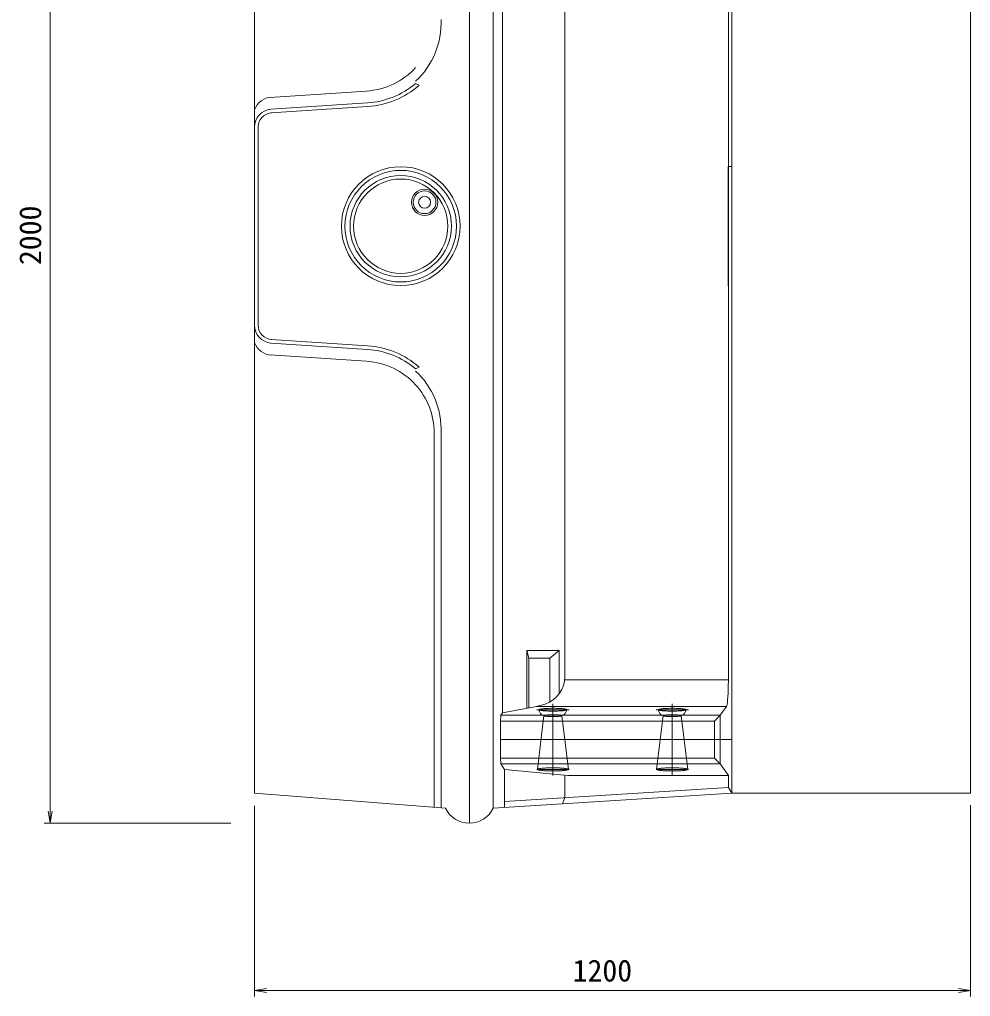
# Model space of a CAD drawing. Units: millimetres on the paper. Extents: x 0 to 841, y 0 to 594.
# Drawn here: x 101 to 180.7, y 248.5 to 330.3 of the extents above; entities that cross this region are included whole.
import ezdxf
from ezdxf.enums import TextEntityAlignment as Align

# ---------------------------------------------------------------- set-up
doc = ezdxf.new("R2010")
doc.units = ezdxf.units.MM
for name, color, linetype, lineweight in [('D-STR-DIM（寸法）', 7, 'Continuous', 18), ('D-STR-STRn（構造物）', 7, 'Continuous', 18), ('D-STR（構造物外形線）', 1, 'Continuous', 18)]:
    doc.layers.add(name, color=color, linetype=linetype, lineweight=lineweight)
doc.styles.add('ＭＳ ゴシック', font='')
doc.styles.get('ＭＳ ゴシック').set_extended_font_data('MS Gothic')

msp = doc.modelspace()

# ---------------------------------------------------------------- linework, layer by layer
at = {"layer": 'D-STR-DIM（寸法）'}
for p, q in [((103.542, 264.021), (103.542, 362.021)), ((120.677, 264.471), (120.677, 248.503)), ((180.677, 264.521), (180.677, 248.503)), ((103.542, 263.021), (103.375, 264.021)), ((103.709, 264.021), (103.542, 263.021)), ((103.542, 263.021), (103.542, 264.021)), ((118.677, 263.021), (103.042, 263.021)), ((120.677, 249.003), (121.677, 249.17)), ((121.677, 248.836), (120.677, 249.003)), ((120.677, 249.003), (121.677, 249.003)), ((179.677, 249.003), (121.677, 249.003)), ((179.677, 249.17), (180.677, 249.003)), ((180.677, 249.003), (179.677, 248.836)), ((180.677, 249.003), (179.677, 249.003))]:
    msp.add_line(p, q, dxfattribs=at)
at = {"layer": 'D-STR-STRn（構造物）'}
for p, q in [((145.677, 273.021), (145.677, 267.021)), ((155.677, 273.021), (155.677, 267.021)), ((141.302, 270.021), (160.677, 270.021))]:
    msp.add_line(p, q, dxfattribs=at)
at = {"layer": 'D-STR（構造物外形線）'}
for p, q in [((138.677, 363.021), (138.677, 263.021)), ((140.677, 361.771), (140.677, 264.271)), ((120.677, 360.521), (120.677, 265.521)), ((160.677, 360.521), (160.677, 265.521)), ((180.677, 360.521), (180.677, 265.521)), ((141.458, 272.271), (141.458, 353.771)), ((146.677, 275.284), (146.677, 351.019)), ((160.391, 350.759), (160.391, 275.284)), ((134.477, 324.829), (134.177, 324.967)), ((121.97, 323.812), (130.068, 324.341)), ((122.035, 322.814), (130.134, 323.343)), ((130.153, 323.044), (122.055, 322.514)), ((120.977, 321.321), (120.977, 304.725)), ((160.377, 318.021), (160.677, 318.021)), ((160.377, 318.021), (160.377, 308.021)), ((122.035, 303.229), (130.134, 302.699)), ((130.153, 302.999), (122.055, 303.528)), ((121.97, 302.231), (130.068, 301.701)), ((134.477, 301.214), (134.177, 301.076)), ((135.727, 264.346), (135.727, 295.714)), ((136.314, 264.299), (136.314, 295.714)), ((143.653, 276.83), (143.492, 277.48)), ((143.492, 277.48), (146.208, 277.48)), ((143.492, 272.646), (143.492, 277.48)), ((146.208, 277.48), (145.427, 276.83)), ((146.208, 273.87), (146.208, 277.48)), ((143.653, 276.83), (145.427, 276.83)), ((143.653, 272.675), (143.653, 276.83)), ((145.427, 273.142), (145.427, 276.83)), ((146.677, 275.284), (146.648, 274.918)), ((146.677, 275.024), (160.391, 275.024)), ((160.391, 275.284), (160.389, 274.918)), ((146.23, 273.897), (146.422, 274.217)), ((146.422, 274.217), (146.563, 274.56)), ((146.563, 274.56), (146.648, 274.918)), ((160.374, 274.216), (160.361, 273.896)), ((160.383, 274.559), (160.374, 274.216)), ((160.389, 274.918), (160.383, 274.559)), ((145.389, 273.142), (145.707, 273.353)), ((145.707, 273.353), (145.99, 273.607)), ((145.99, 273.607), (146.23, 273.897)), ((160.326, 273.353), (160.305, 273.141)), ((160.345, 273.607), (160.326, 273.353)), ((160.361, 273.896), (160.345, 273.607)), ((144.313, 272.797), (141.458, 272.271)), ((144.313, 272.797), (145.04, 272.976)), ((144.313, 272.797), (160.23, 272.797)), ((144.343, 272.521), (147.041, 272.521)), ((144.506, 272.532), (144.502, 272.521)), ((144.502, 272.521), (144.506, 272.511)), ((144.52, 272.542), (144.506, 272.532)), ((144.506, 272.511), (144.52, 272.501)), ((144.542, 272.552), (144.52, 272.542)), ((144.52, 272.501), (144.542, 272.491)), ((144.573, 272.561), (144.542, 272.552)), ((144.542, 272.491), (144.573, 272.481)), ((144.612, 272.571), (144.573, 272.561)), ((144.573, 272.481), (144.612, 272.472)), ((144.659, 272.58), (144.612, 272.571)), ((144.714, 272.588), (144.659, 272.58)), ((144.777, 272.597), (144.714, 272.588)), ((144.846, 272.604), (144.777, 272.597)), ((144.922, 272.611), (144.846, 272.604)), ((145.003, 272.617), (144.922, 272.611)), ((145.089, 272.623), (145.003, 272.617)), ((145.04, 272.976), (145.389, 273.142)), ((145.18, 272.627), (145.089, 272.623)), ((145.275, 272.631), (145.18, 272.627)), ((145.373, 272.634), (145.275, 272.631)), ((145.473, 272.637), (145.373, 272.634)), ((145.574, 272.638), (145.473, 272.637)), ((145.677, 272.638), (145.574, 272.638)), ((145.779, 272.638), (145.677, 272.638)), ((145.881, 272.637), (145.779, 272.638)), ((145.981, 272.634), (145.881, 272.637)), ((146.079, 272.631), (145.981, 272.634)), ((146.173, 272.627), (146.079, 272.631)), ((146.264, 272.623), (146.173, 272.627)), ((146.351, 272.617), (146.264, 272.623)), ((146.432, 272.611), (146.351, 272.617)), ((146.508, 272.604), (146.432, 272.611)), ((146.577, 272.597), (146.508, 272.604)), ((146.639, 272.588), (146.577, 272.597)), ((146.694, 272.58), (146.639, 272.588)), ((146.742, 272.571), (146.694, 272.58)), ((146.781, 272.561), (146.742, 272.571)), ((146.742, 272.472), (146.781, 272.481)), ((146.812, 272.552), (146.781, 272.561)), ((146.781, 272.481), (146.812, 272.491)), ((146.834, 272.542), (146.812, 272.552)), ((146.812, 272.491), (146.834, 272.501)), ((146.847, 272.532), (146.834, 272.542)), ((146.834, 272.501), (146.847, 272.511)), ((146.852, 272.521), (146.847, 272.532)), ((146.847, 272.511), (146.852, 272.521)), ((154.343, 272.521), (157.041, 272.521)), ((154.506, 272.532), (154.502, 272.521)), ((154.502, 272.521), (154.506, 272.511)), ((154.52, 272.542), (154.506, 272.532)), ((154.506, 272.511), (154.52, 272.501)), ((154.542, 272.552), (154.52, 272.542)), ((154.52, 272.501), (154.542, 272.491)), ((154.573, 272.561), (154.542, 272.552)), ((154.542, 272.491), (154.573, 272.481)), ((154.612, 272.571), (154.573, 272.561)), ((154.573, 272.481), (154.612, 272.472)), ((154.659, 272.58), (154.612, 272.571)), ((154.714, 272.588), (154.659, 272.58)), ((154.777, 272.597), (154.714, 272.588)), ((154.846, 272.604), (154.777, 272.597)), ((154.922, 272.611), (154.846, 272.604)), ((155.003, 272.617), (154.922, 272.611)), ((155.089, 272.623), (155.003, 272.617)), ((155.18, 272.627), (155.089, 272.623)), ((155.275, 272.631), (155.18, 272.627)), ((155.373, 272.634), (155.275, 272.631)), ((155.473, 272.637), (155.373, 272.634)), ((155.574, 272.638), (155.473, 272.637)), ((155.677, 272.638), (155.574, 272.638)), ((155.779, 272.638), (155.677, 272.638)), ((155.881, 272.637), (155.779, 272.638)), ((155.981, 272.634), (155.881, 272.637)), ((156.079, 272.631), (155.981, 272.634)), ((156.173, 272.627), (156.079, 272.631)), ((156.264, 272.623), (156.173, 272.627)), ((156.351, 272.617), (156.264, 272.623)), ((156.432, 272.611), (156.351, 272.617)), ((156.508, 272.604), (156.432, 272.611)), ((156.577, 272.597), (156.508, 272.604)), ((156.639, 272.588), (156.577, 272.597)), ((156.694, 272.58), (156.639, 272.588)), ((156.742, 272.571), (156.694, 272.58)), ((156.781, 272.561), (156.742, 272.571)), ((156.742, 272.472), (156.781, 272.481)), ((156.812, 272.552), (156.781, 272.561)), ((156.781, 272.481), (156.812, 272.491)), ((156.834, 272.542), (156.812, 272.552)), ((156.812, 272.491), (156.834, 272.501)), ((156.847, 272.532), (156.834, 272.542)), ((156.834, 272.501), (156.847, 272.511)), ((156.852, 272.521), (156.847, 272.532)), ((156.847, 272.511), (156.852, 272.521)), ((160.23, 272.797), (159.709, 272.066)), ((160.256, 272.86), (160.23, 272.797)), ((160.281, 272.976), (160.256, 272.86)), ((160.305, 273.141), (160.281, 272.976)), ((141.302, 271.571), (141.33, 272.066)), ((141.33, 272.066), (141.458, 272.271)), ((141.33, 272.066), (159.709, 272.066)), ((144.377, 267.521), (144.93, 272.028)), ((144.612, 272.472), (144.659, 272.463)), ((144.659, 272.463), (144.714, 272.454)), ((144.714, 272.454), (144.777, 272.446)), ((144.777, 272.446), (144.846, 272.439)), ((144.846, 272.439), (144.922, 272.432)), ((144.922, 272.432), (145.003, 272.426)), ((144.93, 272.028), (144.927, 272.021)), ((144.927, 272.021), (144.93, 272.015)), ((144.938, 272.034), (144.93, 272.028)), ((144.93, 272.015), (144.938, 272.008)), ((144.952, 272.041), (144.938, 272.034)), ((144.938, 272.008), (144.952, 272.002)), ((144.972, 272.047), (144.952, 272.041)), ((144.952, 272.002), (144.972, 271.996)), ((144.997, 272.053), (144.972, 272.047)), ((144.972, 271.996), (144.997, 271.99)), ((145.027, 272.059), (144.997, 272.053)), ((144.997, 271.99), (145.027, 271.984)), ((145.003, 272.426), (145.089, 272.42)), ((145.062, 272.064), (145.027, 272.059)), ((145.027, 271.984), (145.062, 271.979)), ((145.102, 272.069), (145.062, 272.064)), ((145.062, 271.979), (145.102, 271.973)), ((145.089, 272.42), (145.18, 272.415)), ((145.147, 272.074), (145.102, 272.069)), ((145.102, 271.973), (145.147, 271.969)), ((145.195, 272.079), (145.147, 272.074)), ((145.147, 271.969), (145.195, 271.964)), ((145.18, 272.415), (145.275, 272.412)), ((145.247, 272.083), (145.195, 272.079)), ((145.195, 271.964), (145.247, 271.96)), ((145.302, 272.086), (145.247, 272.083)), ((145.247, 271.96), (145.302, 271.957)), ((145.275, 272.412), (145.373, 272.408)), ((145.36, 272.089), (145.302, 272.086)), ((145.302, 271.957), (145.36, 271.954)), ((145.42, 272.092), (145.36, 272.089)), ((145.36, 271.954), (145.42, 271.951)), ((145.373, 272.408), (145.473, 272.406)), ((145.483, 272.093), (145.42, 272.092)), ((145.42, 271.951), (145.483, 271.949)), ((145.473, 272.406), (145.574, 272.405)), ((145.547, 272.095), (145.483, 272.093)), ((145.483, 271.949), (145.547, 271.948)), ((145.611, 272.096), (145.547, 272.095)), ((145.547, 271.948), (145.611, 271.947)), ((145.574, 272.405), (145.677, 272.404)), ((145.677, 272.096), (145.611, 272.096)), ((145.611, 271.947), (145.677, 271.947)), ((145.677, 272.404), (145.779, 272.405)), ((145.742, 272.096), (145.677, 272.096)), ((145.677, 271.947), (145.742, 271.947)), ((145.807, 272.095), (145.742, 272.096)), ((145.742, 271.947), (145.807, 271.948)), ((145.779, 272.405), (145.881, 272.406)), ((145.871, 272.093), (145.807, 272.095)), ((145.807, 271.948), (145.871, 271.949)), ((145.933, 272.092), (145.871, 272.093)), ((145.871, 271.949), (145.933, 271.951)), ((145.881, 272.406), (145.981, 272.408)), ((145.994, 272.089), (145.933, 272.092)), ((145.933, 271.951), (145.994, 271.954)), ((145.981, 272.408), (146.079, 272.412)), ((146.052, 272.086), (145.994, 272.089)), ((145.994, 271.954), (146.052, 271.957)), ((146.107, 272.083), (146.052, 272.086)), ((146.052, 271.957), (146.107, 271.96)), ((146.079, 272.412), (146.173, 272.415)), ((146.159, 272.079), (146.107, 272.083)), ((146.107, 271.96), (146.159, 271.964)), ((146.207, 272.074), (146.159, 272.079)), ((146.159, 271.964), (146.207, 271.969)), ((146.173, 272.415), (146.264, 272.42)), ((146.251, 272.069), (146.207, 272.074)), ((146.207, 271.969), (146.251, 271.973)), ((146.291, 272.064), (146.251, 272.069)), ((146.251, 271.973), (146.291, 271.979)), ((146.264, 272.42), (146.351, 272.426)), ((146.326, 272.059), (146.291, 272.064)), ((146.291, 271.979), (146.326, 271.984)), ((146.357, 272.053), (146.326, 272.059)), ((146.326, 271.984), (146.357, 271.99)), ((146.351, 272.426), (146.432, 272.432)), ((146.382, 272.047), (146.357, 272.053)), ((146.357, 271.99), (146.382, 271.996)), ((146.401, 272.041), (146.382, 272.047)), ((146.382, 271.996), (146.401, 272.002)), ((146.415, 272.034), (146.401, 272.041)), ((146.401, 272.002), (146.415, 272.008)), ((146.424, 272.028), (146.415, 272.034)), ((146.415, 272.008), (146.424, 272.015)), ((146.977, 267.521), (146.424, 272.028)), ((146.427, 272.021), (146.424, 272.028)), ((146.424, 272.015), (146.427, 272.021)), ((146.432, 272.432), (146.508, 272.439)), ((146.508, 272.439), (146.577, 272.446)), ((146.577, 272.446), (146.639, 272.454)), ((146.639, 272.454), (146.694, 272.463)), ((146.694, 272.463), (146.742, 272.472)), ((154.377, 267.521), (154.93, 272.028)), ((154.612, 272.472), (154.659, 272.463)), ((154.659, 272.463), (154.714, 272.454)), ((154.714, 272.454), (154.777, 272.446)), ((154.777, 272.446), (154.846, 272.439)), ((154.846, 272.439), (154.922, 272.432)), ((154.922, 272.432), (155.003, 272.426)), ((154.93, 272.028), (154.927, 272.021)), ((154.927, 272.021), (154.93, 272.015)), ((154.938, 272.034), (154.93, 272.028)), ((154.93, 272.015), (154.938, 272.008)), ((154.952, 272.041), (154.938, 272.034)), ((154.938, 272.008), (154.952, 272.002)), ((154.972, 272.047), (154.952, 272.041)), ((154.952, 272.002), (154.972, 271.996)), ((154.997, 272.053), (154.972, 272.047)), ((154.972, 271.996), (154.997, 271.99)), ((155.027, 272.059), (154.997, 272.053)), ((154.997, 271.99), (155.027, 271.984)), ((155.003, 272.426), (155.089, 272.42)), ((155.062, 272.064), (155.027, 272.059)), ((155.027, 271.984), (155.062, 271.979)), ((155.102, 272.069), (155.062, 272.064)), ((155.062, 271.979), (155.102, 271.973)), ((155.089, 272.42), (155.18, 272.415)), ((155.147, 272.074), (155.102, 272.069)), ((155.102, 271.973), (155.147, 271.969)), ((155.195, 272.079), (155.147, 272.074)), ((155.147, 271.969), (155.195, 271.964)), ((155.18, 272.415), (155.275, 272.412)), ((155.247, 272.083), (155.195, 272.079)), ((155.195, 271.964), (155.247, 271.96)), ((155.302, 272.086), (155.247, 272.083)), ((155.247, 271.96), (155.302, 271.957)), ((155.275, 272.412), (155.373, 272.408)), ((155.36, 272.089), (155.302, 272.086)), ((155.302, 271.957), (155.36, 271.954)), ((155.42, 272.092), (155.36, 272.089)), ((155.36, 271.954), (155.42, 271.951)), ((155.373, 272.408), (155.473, 272.406)), ((155.483, 272.093), (155.42, 272.092)), ((155.42, 271.951), (155.483, 271.949)), ((155.473, 272.406), (155.574, 272.405)), ((155.547, 272.095), (155.483, 272.093)), ((155.483, 271.949), (155.547, 271.948)), ((155.611, 272.096), (155.547, 272.095)), ((155.547, 271.948), (155.611, 271.947)), ((155.574, 272.405), (155.677, 272.404)), ((155.677, 272.096), (155.611, 272.096)), ((155.611, 271.947), (155.677, 271.947)), ((155.677, 272.404), (155.779, 272.405)), ((155.742, 272.096), (155.677, 272.096)), ((155.677, 271.947), (155.742, 271.947)), ((155.807, 272.095), (155.742, 272.096)), ((155.742, 271.947), (155.807, 271.948)), ((155.779, 272.405), (155.881, 272.406)), ((155.871, 272.093), (155.807, 272.095)), ((155.807, 271.948), (155.871, 271.949)), ((155.933, 272.092), (155.871, 272.093)), ((155.871, 271.949), (155.933, 271.951)), ((155.881, 272.406), (155.981, 272.408)), ((155.994, 272.089), (155.933, 272.092)), ((155.933, 271.951), (155.994, 271.954)), ((155.981, 272.408), (156.079, 272.412)), ((156.052, 272.086), (155.994, 272.089)), ((155.994, 271.954), (156.052, 271.957)), ((156.107, 272.083), (156.052, 272.086)), ((156.052, 271.957), (156.107, 271.96)), ((156.079, 272.412), (156.173, 272.415)), ((156.159, 272.079), (156.107, 272.083)), ((156.107, 271.96), (156.159, 271.964)), ((156.207, 272.074), (156.159, 272.079)), ((156.159, 271.964), (156.207, 271.969)), ((156.173, 272.415), (156.264, 272.42)), ((156.251, 272.069), (156.207, 272.074)), ((156.207, 271.969), (156.251, 271.973)), ((156.291, 272.064), (156.251, 272.069)), ((156.251, 271.973), (156.291, 271.979)), ((156.264, 272.42), (156.351, 272.426)), ((156.326, 272.059), (156.291, 272.064)), ((156.291, 271.979), (156.326, 271.984)), ((156.357, 272.053), (156.326, 272.059)), ((156.326, 271.984), (156.357, 271.99)), ((156.351, 272.426), (156.432, 272.432)), ((156.382, 272.047), (156.357, 272.053)), ((156.357, 271.99), (156.382, 271.996)), ((156.401, 272.041), (156.382, 272.047)), ((156.382, 271.996), (156.401, 272.002)), ((156.415, 272.034), (156.401, 272.041)), ((156.401, 272.002), (156.415, 272.008)), ((156.424, 272.028), (156.415, 272.034)), ((156.415, 272.008), (156.424, 272.015)), ((156.977, 267.521), (156.424, 272.028)), ((156.427, 272.021), (156.424, 272.028)), ((156.424, 272.015), (156.427, 272.021)), ((156.432, 272.432), (156.508, 272.439)), ((156.508, 272.439), (156.577, 272.446)), ((156.577, 272.446), (156.639, 272.454)), ((156.639, 272.454), (156.694, 272.463)), ((156.694, 272.463), (156.742, 272.472)), ((159.227, 271.571), (159.709, 272.066)), ((159.709, 267.976), (159.709, 272.066)), ((141.302, 271.571), (159.227, 271.571)), ((141.302, 268.471), (141.302, 271.571)), ((159.227, 268.471), (159.227, 271.571)), ((141.302, 268.471), (141.33, 267.976)), ((141.302, 268.471), (159.227, 268.471)), ((159.709, 267.976), (159.227, 268.471)), ((141.33, 267.976), (141.614, 267.521)), ((141.33, 267.976), (159.709, 267.976)), ((144.499, 267.576), (144.455, 267.566)), ((144.551, 267.586), (144.499, 267.576)), ((144.612, 267.596), (144.551, 267.586)), ((144.681, 267.605), (144.612, 267.596)), ((144.758, 267.613), (144.681, 267.605)), ((144.841, 267.62), (144.758, 267.613)), ((144.931, 267.627), (144.841, 267.62)), ((145.027, 267.633), (144.931, 267.627)), ((145.127, 267.639), (145.027, 267.633)), ((145.232, 267.643), (145.127, 267.639)), ((145.34, 267.646), (145.232, 267.643)), ((145.451, 267.649), (145.34, 267.646)), ((145.564, 267.65), (145.451, 267.649)), ((145.677, 267.651), (145.564, 267.65)), ((145.79, 267.65), (145.677, 267.651)), ((145.903, 267.649), (145.79, 267.65)), ((146.013, 267.646), (145.903, 267.649)), ((146.121, 267.643), (146.013, 267.646)), ((146.226, 267.639), (146.121, 267.643)), ((146.327, 267.633), (146.226, 267.639)), ((146.422, 267.627), (146.327, 267.633)), ((146.512, 267.62), (146.422, 267.627)), ((146.596, 267.613), (146.512, 267.62)), ((146.673, 267.605), (146.596, 267.613)), ((146.742, 267.596), (146.673, 267.605)), ((146.803, 267.586), (146.742, 267.596)), ((146.855, 267.576), (146.803, 267.586)), ((146.898, 267.566), (146.855, 267.576)), ((154.499, 267.576), (154.455, 267.566)), ((154.551, 267.586), (154.499, 267.576)), ((154.612, 267.596), (154.551, 267.586)), ((154.681, 267.605), (154.612, 267.596)), ((154.758, 267.613), (154.681, 267.605)), ((154.841, 267.62), (154.758, 267.613)), ((154.931, 267.627), (154.841, 267.62)), ((155.027, 267.633), (154.931, 267.627)), ((155.127, 267.639), (155.027, 267.633)), ((155.232, 267.643), (155.127, 267.639)), ((155.34, 267.646), (155.232, 267.643)), ((155.451, 267.649), (155.34, 267.646)), ((155.564, 267.65), (155.451, 267.649)), ((155.677, 267.651), (155.564, 267.65)), ((155.79, 267.65), (155.677, 267.651)), ((155.903, 267.649), (155.79, 267.65)), ((156.013, 267.646), (155.903, 267.649)), ((156.121, 267.643), (156.013, 267.646)), ((156.226, 267.639), (156.121, 267.643)), ((156.327, 267.633), (156.226, 267.639)), ((156.422, 267.627), (156.327, 267.633)), ((156.512, 267.62), (156.422, 267.627)), ((156.596, 267.613), (156.512, 267.62)), ((156.673, 267.605), (156.596, 267.613)), ((156.742, 267.596), (156.673, 267.605)), ((156.803, 267.586), (156.742, 267.596)), ((156.855, 267.576), (156.803, 267.586)), ((156.898, 267.566), (156.855, 267.576)), ((159.709, 267.976), (160.391, 267.021)), ((141.614, 267.521), (146.927, 267.021)), ((141.614, 267.521), (141.614, 264.33)), ((144.343, 267.521), (147.041, 267.521)), ((144.382, 267.533), (144.377, 267.521)), ((144.377, 267.521), (144.382, 267.51)), ((144.397, 267.544), (144.382, 267.533)), ((144.382, 267.51), (144.397, 267.499)), ((144.421, 267.555), (144.397, 267.544)), ((144.397, 267.499), (144.421, 267.488)), ((144.455, 267.566), (144.421, 267.555)), ((144.421, 267.488), (144.455, 267.477)), ((144.455, 267.477), (144.499, 267.467)), ((144.499, 267.467), (144.551, 267.457)), ((144.551, 267.457), (144.612, 267.447)), ((144.612, 267.447), (144.681, 267.438)), ((144.681, 267.438), (144.758, 267.43)), ((144.758, 267.43), (144.841, 267.422)), ((144.841, 267.422), (144.931, 267.415)), ((144.931, 267.415), (145.027, 267.409)), ((145.027, 267.409), (145.127, 267.404)), ((145.127, 267.404), (145.232, 267.4)), ((145.232, 267.4), (145.34, 267.396)), ((145.34, 267.396), (145.451, 267.394)), ((145.451, 267.394), (145.564, 267.393)), ((145.564, 267.393), (145.677, 267.392)), ((145.677, 267.392), (145.79, 267.393)), ((145.79, 267.393), (145.903, 267.394)), ((145.903, 267.394), (146.013, 267.396)), ((146.013, 267.396), (146.121, 267.4)), ((146.121, 267.4), (146.226, 267.404)), ((146.226, 267.404), (146.327, 267.409)), ((146.327, 267.409), (146.422, 267.415)), ((146.422, 267.415), (146.512, 267.422)), ((146.512, 267.422), (146.596, 267.43)), ((146.596, 267.43), (146.673, 267.438)), ((146.673, 267.438), (146.742, 267.447)), ((146.677, 267.021), (146.677, 265.163)), ((146.742, 267.447), (146.803, 267.457)), ((146.803, 267.457), (146.855, 267.467)), ((146.855, 267.467), (146.898, 267.477)), ((146.933, 267.555), (146.898, 267.566)), ((146.898, 267.477), (146.933, 267.488)), ((146.927, 267.021), (160.391, 267.021)), ((146.957, 267.544), (146.933, 267.555)), ((146.933, 267.488), (146.957, 267.499)), ((146.972, 267.533), (146.957, 267.544)), ((146.957, 267.499), (146.972, 267.51)), ((146.977, 267.521), (146.972, 267.533)), ((146.972, 267.51), (146.977, 267.521)), ((154.343, 267.521), (157.041, 267.521)), ((154.382, 267.533), (154.377, 267.521)), ((154.377, 267.521), (154.382, 267.51)), ((154.397, 267.544), (154.382, 267.533)), ((154.382, 267.51), (154.397, 267.499)), ((154.421, 267.555), (154.397, 267.544)), ((154.397, 267.499), (154.421, 267.488)), ((154.455, 267.566), (154.421, 267.555)), ((154.421, 267.488), (154.455, 267.477)), ((154.455, 267.477), (154.499, 267.467)), ((154.499, 267.467), (154.551, 267.457)), ((154.551, 267.457), (154.612, 267.447)), ((154.612, 267.447), (154.681, 267.438)), ((154.681, 267.438), (154.758, 267.43)), ((154.758, 267.43), (154.841, 267.422)), ((154.841, 267.422), (154.931, 267.415)), ((154.931, 267.415), (155.027, 267.409)), ((155.027, 267.409), (155.127, 267.404)), ((155.127, 267.404), (155.232, 267.4)), ((155.232, 267.4), (155.34, 267.396)), ((155.34, 267.396), (155.451, 267.394)), ((155.451, 267.394), (155.564, 267.393)), ((155.564, 267.393), (155.677, 267.392)), ((155.677, 267.392), (155.79, 267.393)), ((155.79, 267.393), (155.903, 267.394)), ((155.903, 267.394), (156.013, 267.396)), ((156.013, 267.396), (156.121, 267.4)), ((156.121, 267.4), (156.226, 267.404)), ((156.226, 267.404), (156.327, 267.409)), ((156.327, 267.409), (156.422, 267.415)), ((156.422, 267.415), (156.512, 267.422)), ((156.512, 267.422), (156.596, 267.43)), ((156.596, 267.43), (156.673, 267.438)), ((156.673, 267.438), (156.742, 267.447)), ((156.742, 267.447), (156.803, 267.457)), ((156.803, 267.457), (156.855, 267.467)), ((156.855, 267.467), (156.898, 267.477)), ((156.933, 267.555), (156.898, 267.566)), ((156.898, 267.477), (156.933, 267.488)), ((156.957, 267.544), (156.933, 267.555)), ((156.933, 267.488), (156.957, 267.499)), ((156.972, 267.533), (156.957, 267.544)), ((156.957, 267.499), (156.972, 267.51)), ((156.977, 267.521), (156.972, 267.533)), ((156.972, 267.51), (156.977, 267.521)), ((160.391, 267.021), (160.391, 266.005)), ((160.391, 266.005), (141.614, 264.831)), ((160.391, 266.005), (160.677, 265.521)), ((136.677, 264.271), (120.677, 265.521)), ((140.677, 264.271), (160.677, 265.521)), ((146.677, 265.163), (146.497, 264.635)), ((180.677, 265.521), (160.677, 265.521))]:
    msp.add_line(p, q, dxfattribs=at)
for centre, radius in [((132.927, 313.021), 4.975), ((132.927, 313.021), 4.675), ((132.927, 313.021), 4.25), ((132.927, 313.021), 3.95), ((134.927, 315.021), 1.1), ((134.927, 315.021), 0.95), ((134.927, 315.021), 0.5)]:
    msp.add_circle(centre, radius, dxfattribs=at)
for centre, radius, start, end in [((129.583, 330.08), 6.735, 313.00159, 2.11568), ((129.727, 330.332), 6, 273.26003, 317.8686), ((129.677, 330.329), 7, 273.74174, 310.0052), ((129.677, 330.329), 7.3, 273.74174, 311.11209), ((122.145, 322.268), 1.552, 91.90915, 161.06297), ((122.177, 321.321), 1.5, 95.42789, 180), ((122.177, 321.321), 1.2, 91.90915, 180), ((122.177, 304.722), 1.5, 180, 264.57211), ((122.177, 304.722), 1.2, 180, 268.09085), ((122.145, 303.775), 1.552, 198.93703, 268.09085), ((129.677, 295.714), 7.3, 48.88791, 86.25826), ((129.677, 295.714), 7, 49.9948, 86.25826), ((129.727, 295.711), 6, 42.1314, 86.73997), ((129.583, 295.963), 6.735, 357.88432, 46.99841), ((129.727, 295.711), 6, 0.02941, 42.1314), ((145.126, 272.618), 0.631, 188.75562, 250.74019), ((146.228, 272.618), 0.631, 289.25981, 351.24438), ((155.126, 272.618), 0.631, 188.75562, 250.74019), ((156.228, 272.618), 0.631, 289.25981, 351.24438), ((138.677, 265.246), 2.225, 205.98923, 334.01077)]:
    msp.add_arc(centre, radius, start, end, dxfattribs=at)

# ---------------------------------------------------------------- texts
at = {"layer": 'D-STR-DIM（寸法）', "style": 'ＭＳ ゴシック'}
msp.add_text('2000', height=1.833, rotation=90, dxfattribs=at).set_placement((103.342, 309.76), align=Align.BOTTOM_LEFT)
msp.add_text('1200', height=1.833, dxfattribs=at).set_placement((147.333, 249.203), align=Align.BOTTOM_LEFT)

doc.saveas('drawing.dxf')
